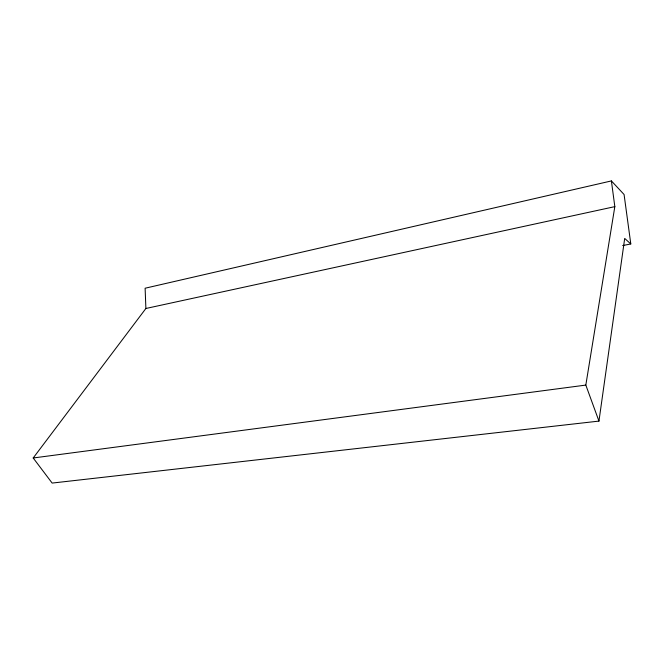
<?xml version="1.0" encoding="UTF-8"?>
<svg xmlns="http://www.w3.org/2000/svg" width="664" height="664" viewBox="0 0 664 664"><rect width="100%" height="100%" fill="white"/><g stroke="black" fill="none" stroke-linecap="round" stroke-linejoin="round"><path stroke-width="1" d="M630.8 243.962L624.077 194.502L611.395 180.923L145.117 288.226L145.889 308.486L33.2 457.986L52.149 483.077L598.953 421.101L624.699 238.426L630.8 243.962L622.666 245.572M598.953 421.101L585.822 385.087L614.831 206.637L611.395 180.923M145.889 308.486L614.831 206.637M33.2 457.986L585.822 385.087"/></g></svg>
